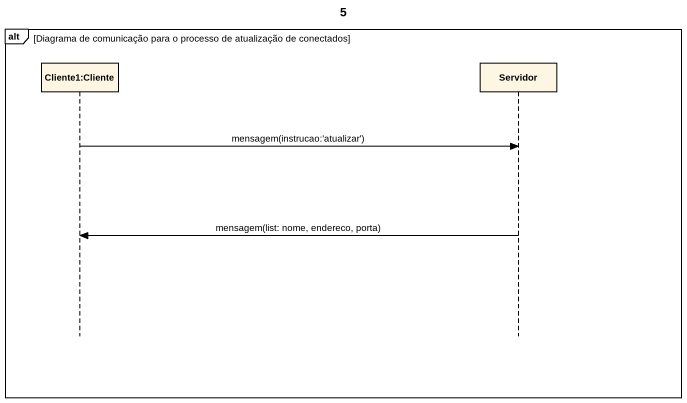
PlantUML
@startuml
title 5
hide footbox
participant "Cliente1:Cliente" as Cliente1_Cliente
participant Servidor

alt Diagrama de comunicação para o processo de atualização de conectados
  Cliente1_Cliente -> Servidor : mensagem(instrucao:'atualizar')
  Servidor -> Cliente1_Cliente : mensagem(list: nome, endereco, porta)
end
@enduml
